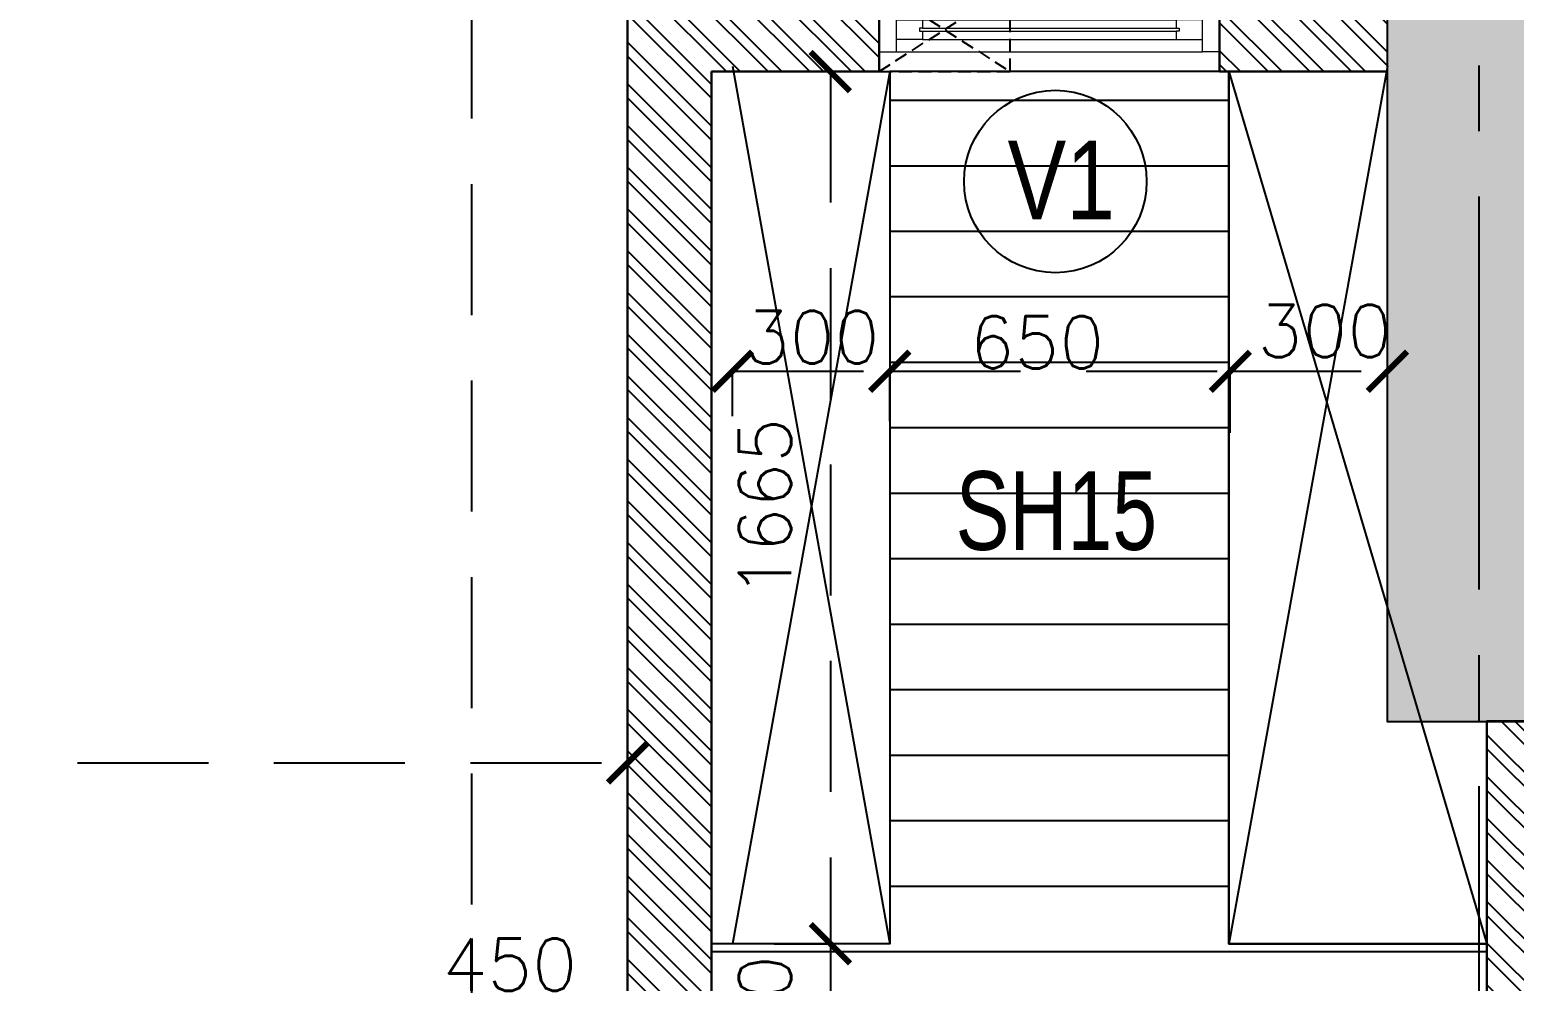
# Model space of a CAD drawing. Header units: millimetres. Extents: x 1180970 to 1231451, y -5737889 to -5695638.
# Drawn here: x 1224771 to 1227604, y -5719295 to -5717479 of the extents above; entities that cross this region are included whole.
import ezdxf
from ezdxf.enums import TextEntityAlignment as Align

# ---------------------------------------------------------------- set-up
doc = ezdxf.new("R2010")
doc.units = ezdxf.units.MM
doc.header["$LTSCALE"] = 1000
doc.header["$MEASUREMENT"] = 0
for name, pattern in [('3BHK-A$1$AUDIT_D_120904163729-0', [0]), ('3BHK-A$2$HIDDEN', [0.375, 0.25, -0.125]), ('AUDIT_D_120904163729-0', [0]), ('T8(T9 IS SIMILAR) - GROUND FLOOR - DIMENSION & TEXTING$0$HIDDEN', [0.375, 0.25, -0.125]), ('T8_REFUGE COLUMNS$0$CENTER2', [1.125, 0.75, -0.125, 0.125, -0.125])]:
    doc.linetypes.add(name, pattern=pattern)
doc.layers.get('0').update_dxf_attribs({"linetype": 'AUDIT_D_120904163729-0'})
for name, color, linetype in [('3BHK-A$1$A-HATCH -160', 251, '3BHK-A$1$AUDIT_D_120904163729-0'), ('3BHK-A$1$CUT-OUT', 49, 'Continuous'), ('3BHK-A$1$ELE 1', 1, 'Continuous'), ('T8(T9 IS SIMILAR) - GROUND FLOOR - DIMENSION & TEXTING$0$A-DIMENSIONS', 2, 'T8(T9 IS SIMILAR) - GROUND FLOOR - DIMENSION & TEXTING$0$HIDDEN'), ('T8(T9 IS SIMILAR) - GROUND FLOOR - DIMENSION & TEXTING$0$a-window-no', 125, 'Continuous'), ('T8_REFUGE COLUMNS$0$A-CENTERLINE', 193, 'T8_REFUGE COLUMNS$0$CENTER2'), ('T8_REFUGE COLUMNS$0$A-RCC COLS', 3, 'Continuous')]:
    doc.layers.add(name, color=color, linetype=linetype)
for name, color, linetype, lineweight in [('3BHK-A$1$Ventilator', 5, 'Continuous', 0), ('3BHK-A$2$A-WALL- 160', 6, 'Continuous', 30), ('T8 - GROUND FLOOR CORE$0$a-Text', 4, 'Continuous', 0), ('T8(T9 IS SIMILAR) - GROUND FLOOR$0$D&W', 8, 'Continuous', 25)]:
    doc.layers.add(name, color=color, linetype=linetype, lineweight=lineweight)
doc.layers.add('T8_REFUGE COLUMNS$0$COL-HATCH', color=7, linetype='Continuous', lineweight=25, true_color=0xa3a3a3)
doc.styles.add('T8 - GROUND FLOOR CORE$0$ARIAL ARROW', font='swisscl.ttf')
doc.styles.add('T8(T9 IS SIMILAR) - GROUND FLOOR - DIMENSION & TEXTING$0$LODHA STANDERD', font='sanss___.ttf')
doc.styles.add('T8(T9 IS SIMILAR) - GROUND FLOOR - DIMENSION & TEXTING$0$Romans 1', font='romans.shx', dxfattribs={"height": 100})
doc.dimstyles.new('T8(T9 IS SIMILAR) - GROUND FLOOR - DIMENSION & TEXTING$0$ALPINE S', dxfattribs={"dimscale": 0, "dimtxt": 100, "dimasz": 75, "dimexe": 0, "dimexo": 0, "dimgap": 75, "dimtad": 1, "dimdec": 0, "dimzin": 0, "dimdsep": 46, "dimtxsty": 'T8(T9 IS SIMILAR) - GROUND FLOOR - DIMENSION & TEXTING$0$Romans 1', "dimblk": 'T8(T9 IS SIMILAR) - GROUND FLOOR - DIMENSION & TEXTING$0$_ArchTick', "dimcen": 0.09, "dimclrd": 256, "dimclre": 256, "dimclrt": 7, "dimadec": 0, "dimazin": 0, "dimtfac": 1, "dimtdec": 0, "dimtofl": 0, "dimtmove": 1, "dimatfit": 0, "dimldrblk": 'T8(T9 IS SIMILAR) - GROUND FLOOR - DIMENSION & TEXTING$0$_Open90', "dimfxl": 1, "dimtolj": 1, "dimtzin": 0, "dimarcsym": 0})
pattern_1 = [(45, (-0.65, 1285.594), (-39.77475644, 39.77475644), []), (45, (25.864, 1285.594), (-39.77475644, 39.77475644), [])]

# ---------------------------------------------------------------- blocks, each defined once
blk = doc.blocks.new('3BHK-A$1$V1')
at = {"layer": '3BHK-A$1$Ventilator'}
for p, q in [((1139503.9, -5700057.1), (1140153.9, -5700057.1)), ((1139503.9, -5700217.1), (1140153.9, -5700217.1))]:
    blk.add_line(p, q, dxfattribs=at)
at = {"layer": '3BHK-A$1$Ventilator', "color": 8}
for p, q in [((1139536.9, -5700094.6), (1140120.9, -5700094.6)), ((1139586.9, -5700118.3), (1140070.9, -5700118.3)), ((1139586.9, -5700155.8), (1140070.9, -5700155.8)), ((1139536.9, -5700174.6), (1140120.9, -5700174.6))]:
    blk.add_line(p, q, dxfattribs=at)
at = {"layer": '3BHK-A$1$Ventilator', "color": 5}
for p, q in [((1139586.9, -5700134.1), (1140070.9, -5700134.1)), ((1139586.9, -5700140.1), (1140070.9, -5700140.1))]:
    blk.add_line(p, q, dxfattribs=at)
at = {"layer": '3BHK-A$1$Ventilator', "color": 4}
for points in [[(1139503.9, -5700094.6), (1139536.9, -5700094.6), (1139536.9, -5700174.6), (1139503.9, -5700174.6)], [(1140153.9, -5700094.6), (1140120.9, -5700094.6), (1140120.9, -5700174.6), (1140153.9, -5700174.6)], [(1139586.9, -5700134.1), (1139586.9, -5700118.3), (1139536.9, -5700118.3), (1139536.9, -5700155.8), (1139586.9, -5700155.8), (1139586.9, -5700140.1), (1139580.9, -5700140.1), (1139580.9, -5700134.1)], [(1140070.9, -5700134.1), (1140070.9, -5700118.3), (1140120.9, -5700118.3), (1140120.9, -5700155.8), (1140070.9, -5700155.8), (1140070.9, -5700140.1), (1140076.9, -5700140.1), (1140076.9, -5700134.1)]]:
    blk.add_lwpolyline(points, close=True, dxfattribs=at)
blk = doc.blocks.new('3BHK-A')
at = {"layer": '3BHK-A$1$A-HATCH -160', "linetype": 'ByBlock'}
h = blk.add_hatch(dxfattribs=at)
h.set_pattern_fill('ANSI32', color=256, scale=150)
h.set_pattern_definition(pattern_1)
h.paths.add_polyline_path([(1185182.8, -5717399.7), (1185502.8, -5717399.7), (1185502.8, -5717559.7), (1185182.8, -5717559.7)])
h = blk.add_hatch(dxfattribs=at)
h.set_pattern_fill('ANSI32', color=256, scale=150)
h.set_pattern_definition(pattern_1)
h.paths.add_polyline_path([(1186107.7, -5719684.9), (1186107.7, -5719524.7), (1186472.7, -5719524.7), (1186472.7, -5717559.7), (1186152.8, -5717559.7), (1186152.8, -5717399.7), (1186632.7, -5717399.7), (1186632.7, -5719524.7), (1186632.7, -5719523.4), (1186632.7, -5719683.5)])
h = blk.add_hatch(dxfattribs=at)
h.set_pattern_fill('ANSI32', color=256, scale=150)
h.set_pattern_definition(pattern_1)
h.paths.add_polyline_path([(1184832.7, -5719684.9), (1184832.7, -5718799.6), (1184992.7, -5718799.6), (1184992.7, -5719524.7), (1185057.7, -5719524.8), (1185057.7, -5719685)])
at = {"layer": '3BHK-A$1$CUT-OUT'}
h = blk.add_hatch(dxfattribs=at)
h.set_pattern_fill('ANSI31', color=256, scale=1000, angle=135)
h.set_pattern_definition([(180, (23757.98, 261.17), (-2e-14, -125), [])])
h.paths.add_polyline_path([(1186472.3, -5719523.5), (1184992.7, -5719523.5), (1184992.7, -5719223.5), (1185485.5, -5719223.5), (1185485.5, -5717558.5), (1186132.6, -5717558.5), (1186132.6, -5719223.5), (1186472.6, -5719223.5)])
at = {"linetype": '3BHK-A$2$HIDDEN', "ltscale": 0.1}
for p, q in [((1186152.8, -5717558.5, 0), (1185902.8, -5717398.5, 0)), ((1186152.8, -5717398.5, 0), (1185902.8, -5717558.5, 0))]:
    blk.add_line(p, q, dxfattribs=at)
at = {"linetype": '3BHK-A$2$HIDDEN', "ltscale": 0.1, "elevation": 0}
blk.add_lwpolyline([(1186152.8, -5717558.5), (1185902.8, -5717558.5), (1185902.8, -5717398.5), (1186152.8, -5717398.5)], close=True, dxfattribs=at)
at = {"layer": '3BHK-A$1$CUT-OUT'}
for p, q in [((1185485.5, -5717558.5, 0), (1184992.7, -5719223.5, 0.6)), ((1185182.4, -5717548.4, 0), (1185485.5, -5719223.5, 0.6)), ((1186132.3, -5717558.5, 0), (1186432.7, -5719223.4, 0.6)), ((1186432.6, -5717548.4, 0), (1186132.6, -5719223.5, 0.6))]:
    blk.add_line(p, q, dxfattribs=at)
at = {"layer": '3BHK-A$1$CUT-OUT', "elevation": 0.4}
blk.add_lwpolyline([(1186472.3, -5719523.5), (1184992.7, -5719523.5), (1184992.7, -5719223.5), (1185485.5, -5719223.5), (1185485.5, -5717558.5), (1186132.6, -5717558.5), (1186132.6, -5719223.5), (1186472.6, -5719223.5)], close=True, dxfattribs=at)
at = {"layer": '3BHK-A$1$ELE 1', "linetype": 'ByBlock'}
for p, q in [((1185485.5, -5717558.5, 0.4), (1185485.5, -5719223.5, 0.6)), ((1186132.6, -5717558.5, 0), (1186132.6, -5719223.5, 0))]:
    blk.add_line(p, q, dxfattribs=at)
at = {"layer": '3BHK-A$1$ELE 1', "linetype": 'ByBlock', "elevation": 0.6}
for points in [[(1185485.5, -5719223.5), (1184992.7, -5719223.5)], [(1186132.6, -5719223.5), (1186432.7, -5719223.5)]]:
    blk.add_lwpolyline(points, dxfattribs=at)
at = {"layer": '3BHK-A$2$A-WALL- 160', "linetype": 'ByBlock'}
for p, q in [((1185502.8, -5717398.5, 0), (1185502.8, -5717558.5, 0)), ((1186152.8, -5717398.5, 0), (1186152.8, -5717558.5, 0)), ((1186632.7, -5719683.5, 0), (1186632.7, -5717398.5, 0)), ((1185502.8, -5717558.5, 0), (1185182.8, -5717558.5, 0)), ((1186472.7, -5717558.5, 0), (1186152.8, -5717558.5, 0)), ((1186472.7, -5719523.5, 0), (1186472.7, -5717558.5, 0))]:
    blk.add_line(p, q, dxfattribs=at)
at = {"layer": '3BHK-A$2$A-WALL- 160', "linetype": 'ByBlock', "elevation": 0}
blk.add_lwpolyline([(1184992.7, -5719523.5), (1184992.7, -5718798.3), (1184832.7, -5718798.3), (1184832.7, -5719683.7), (1184992.3, -5719683.7)], dxfattribs=at)
at = {"layer": '3BHK-A$2$A-WALL- 160', "linetype": 'ByBlock', "rotation": 180}
blk.add_blockref('3BHK-A$1$V1', (2325656.7, -11417615.5, 0), dxfattribs=at)
blk = doc.blocks.new('T8_REFUGE COLUMNS')
at = {"layer": 'T8_REFUGE COLUMNS$0$COL-HATCH', "linetype": 'ByBlock'}
h = blk.add_hatch(color=256, dxfattribs=at)
h.dxf.hatch_style = 1
h.paths.add_polyline_path([(1227712.1, -5718799.9), (1227362.1, -5718799.9), (1227362.1, -5709299.9), (1227712.1, -5709299.9)])
at = {"layer": 'T8_REFUGE COLUMNS$0$A-CENTERLINE'}
blk.add_line((1227537.1, -5720797.2), (1227537.1, -5702690.8), dxfattribs=at)
at = {"layer": 'T8_REFUGE COLUMNS$0$A-RCC COLS', "linetype": 'ByBlock'}
blk.add_lwpolyline([(1227712.1, -5718799.9), (1227362.1, -5718799.9), (1227362.1, -5709299.9), (1227712.1, -5709299.9)], close=True, dxfattribs=at)
blk = doc.blocks.new('T8 - GROUND FLOOR CORE')
at = {"layer": 'T8 - GROUND FLOOR CORE$0$a-Text', "linetype": 'ByBlock', "insert": (1224980.2, -5718473.5, 0.6), "char_height": 150, "width": 3499.366, "attachment_point": 7, "style": 'T8 - GROUND FLOOR CORE$0$ARIAL ARROW'}
blk.add_mtext('\\pi1557.75943;SH15', dxfattribs=at)
blk = doc.blocks.new('T8(T9 IS SIMILAR) - GROUND FLOOR')
at = {"layer": 'T8(T9 IS SIMILAR) - GROUND FLOOR$0$D&W', "linetype": 'ByBlock'}
for name in ['T8_REFUGE COLUMNS', 'T8 - GROUND FLOOR CORE']:
    blk.add_blockref(name, (0, 0), dxfattribs=at)
at = {"layer": 'T8(T9 IS SIMILAR) - GROUND FLOOR$0$D&W', "linetype": 'ByBlock', "xscale": -1}
blk.add_blockref('3BHK-A', (2412544.6, 0), dxfattribs=at)
blk = doc.blocks.new('T8(T9 IS SIMILAR) - GROUND FLOOR - DIMENSION & TEXTING$0$_ArchTick')
at = {"color": 0, "linetype": 'ByBlock', "const_width": 0.15}
blk.add_lwpolyline([(-0.5, -0.5), (0.5, 0.5)], dxfattribs=at)
blk = doc.blocks.new('*D635')
at = {"layer": 'T8(T9 IS SIMILAR) - GROUND FLOOR - DIMENSION & TEXTING$0$A-DIMENSIONS', "linetype": 'T8(T9 IS SIMILAR) - GROUND FLOOR - DIMENSION & TEXTING$0$HIDDEN', "lineweight": -2, "transparency": 16777216}
for p, q in [((1222611.8, -5719227.5), (1222611.8, -5718877.9)), ((1225911.9, -5719227.5), (1225911.9, -5718877.9))]:
    blk.add_line(p, q, dxfattribs=at)
at = {"layer": 'T8(T9 IS SIMILAR) - GROUND FLOOR - DIMENSION & TEXTING$0$A-DIMENSIONS', "lineweight": -2, "transparency": 16777216}
blk.add_line((1222611.8, -5718877.9), (1225911.9, -5718877.9), dxfattribs=at)
at = {"layer": 'T8(T9 IS SIMILAR) - GROUND FLOOR - DIMENSION & TEXTING$0$A-DIMENSIONS', "linetype": 'ByBlock', "lineweight": -2, "transparency": 16777216, "xscale": 75, "yscale": 75, "zscale": 75, "rotation": 180}
blk.add_blockref('T8(T9 IS SIMILAR) - GROUND FLOOR - DIMENSION & TEXTING$0$_ArchTick', (1222611.8, -5718877.9), dxfattribs=at)
at = {"layer": 'T8(T9 IS SIMILAR) - GROUND FLOOR - DIMENSION & TEXTING$0$A-DIMENSIONS', "linetype": 'ByBlock', "lineweight": -2, "transparency": 16777216, "xscale": 75, "yscale": 75, "zscale": 75}
blk.add_blockref('T8(T9 IS SIMILAR) - GROUND FLOOR - DIMENSION & TEXTING$0$_ArchTick', (1225911.9, -5718877.9), dxfattribs=at)
at = {"layer": 'T8(T9 IS SIMILAR) - GROUND FLOOR - DIMENSION & TEXTING$0$A-DIMENSIONS', "color": 7, "linetype": 'ByBlock', "transparency": 16777216, "insert": (1224261.8, -5718752.9), "char_height": 100, "attachment_point": 5, "style": 'T8(T9 IS SIMILAR) - GROUND FLOOR - DIMENSION & TEXTING$0$Romans 1'}
blk.add_mtext('\\A1;3300', dxfattribs=at)
blk = doc.blocks.new('T8(T9 IS SIMILAR) - GROUND FLOOR - DIMENSION & TEXTING$0$_Open90')
at = {"color": 0, "linetype": 'ByBlock', "lineweight": -2}
for p, q in [((-0.5, 0.5), (0, 0)), ((0, 0), (-1, 0)), ((0, 0), (-0.5, -0.5))]:
    blk.add_line(p, q, dxfattribs=at)
blk = doc.blocks.new('*D640')
at = {"layer": 'T8(T9 IS SIMILAR) - GROUND FLOOR - DIMENSION & TEXTING$0$A-DIMENSIONS', "linetype": 'T8(T9 IS SIMILAR) - GROUND FLOOR - DIMENSION & TEXTING$0$HIDDEN', "lineweight": -2, "transparency": 16777216}
for p, q in [((1225461.9, -5719523.5), (1225461.9, -5719388)), ((1225911.9, -5719523.5), (1225911.9, -5719388))]:
    blk.add_line(p, q, dxfattribs=at)
at = {"layer": 'T8(T9 IS SIMILAR) - GROUND FLOOR - DIMENSION & TEXTING$0$A-DIMENSIONS', "lineweight": -2, "transparency": 16777216}
blk.add_line((1225461.9, -5719388), (1225911.9, -5719388), dxfattribs=at)
at = {"layer": 'T8(T9 IS SIMILAR) - GROUND FLOOR - DIMENSION & TEXTING$0$A-DIMENSIONS', "linetype": 'ByBlock', "lineweight": -2, "transparency": 16777216, "xscale": 75, "yscale": 75, "zscale": 75, "rotation": 180}
blk.add_blockref('T8(T9 IS SIMILAR) - GROUND FLOOR - DIMENSION & TEXTING$0$_ArchTick', (1225461.9, -5719388), dxfattribs=at)
at = {"layer": 'T8(T9 IS SIMILAR) - GROUND FLOOR - DIMENSION & TEXTING$0$A-DIMENSIONS', "linetype": 'ByBlock', "lineweight": -2, "transparency": 16777216, "xscale": 75, "yscale": 75, "zscale": 75}
blk.add_blockref('T8(T9 IS SIMILAR) - GROUND FLOOR - DIMENSION & TEXTING$0$_ArchTick', (1225911.9, -5719388), dxfattribs=at)
at = {"layer": 'T8(T9 IS SIMILAR) - GROUND FLOOR - DIMENSION & TEXTING$0$A-DIMENSIONS', "color": 7, "linetype": 'ByBlock', "transparency": 16777216, "insert": (1225686.9, -5719263), "char_height": 100, "attachment_point": 5, "style": 'T8(T9 IS SIMILAR) - GROUND FLOOR - DIMENSION & TEXTING$0$Romans 1'}
blk.add_mtext('\\A1;450', dxfattribs=at)
blk = doc.blocks.new('*D580')
at = {"layer": 'T8(T9 IS SIMILAR) - GROUND FLOOR - DIMENSION & TEXTING$0$A-DIMENSIONS', "linetype": 'T8(T9 IS SIMILAR) - GROUND FLOOR - DIMENSION & TEXTING$0$HIDDEN', "lineweight": -2, "transparency": 16777216}
for p, q in [((1225447.5, -5714848.5), (1225614.3, -5714848.5)), ((1225447.5, -5719523.3), (1225614.3, -5719523.3))]:
    blk.add_line(p, q, dxfattribs=at)
at = {"layer": 'T8(T9 IS SIMILAR) - GROUND FLOOR - DIMENSION & TEXTING$0$A-DIMENSIONS', "lineweight": -2, "transparency": 16777216}
blk.add_line((1225614.3, -5719523.3), (1225614.3, -5714848.5), dxfattribs=at)
at = {"layer": 'T8(T9 IS SIMILAR) - GROUND FLOOR - DIMENSION & TEXTING$0$A-DIMENSIONS', "linetype": 'ByBlock', "lineweight": -2, "transparency": 16777216, "xscale": 75, "yscale": 75, "zscale": 75}
for p, rotation in [((1225614.3, -5714848.5), 90), ((1225614.3, -5719523.3), 270)]:
    blk.add_blockref('T8(T9 IS SIMILAR) - GROUND FLOOR - DIMENSION & TEXTING$0$_ArchTick', p, dxfattribs=dict(at, rotation=rotation))
at = {"layer": 'T8(T9 IS SIMILAR) - GROUND FLOOR - DIMENSION & TEXTING$0$A-DIMENSIONS', "color": 7, "linetype": 'ByBlock', "transparency": 16777216, "insert": (1225489.3, -5717185.9), "char_height": 100, "attachment_point": 5, "rotation": 90, "style": 'T8(T9 IS SIMILAR) - GROUND FLOOR - DIMENSION & TEXTING$0$Romans 1'}
blk.add_mtext('\\A1;4675', dxfattribs=at)
blk = doc.blocks.new('T8(T9 IS SIMILAR) - GROUND FLOOR - DIMENSION & TEXTING$0$WINDOW TAG')
at = {"layer": 'T8(T9 IS SIMILAR) - GROUND FLOOR - DIMENSION & TEXTING$0$a-window-no'}
blk.add_circle((0, 0), 174.1, dxfattribs=at)
at = {"layer": 'T8(T9 IS SIMILAR) - GROUND FLOOR - DIMENSION & TEXTING$0$a-window-no', "style": 'T8(T9 IS SIMILAR) - GROUND FLOOR - DIMENSION & TEXTING$0$LODHA STANDERD'}
blk.add_attdef('WINDOW', text='', height=150, dxfattribs=at).set_placement((11.3, 2.8), align=Align.MIDDLE_CENTER)
blk = doc.blocks.new('*D479')
at = {"layer": 'T8(T9 IS SIMILAR) - GROUND FLOOR - DIMENSION & TEXTING$0$A-DIMENSIONS', "linetype": 'T8(T9 IS SIMILAR) - GROUND FLOOR - DIMENSION & TEXTING$0$HIDDEN', "lineweight": -2, "transparency": 16777216}
for p, q in [((1226111.8, -5718215.9), (1226111.8, -5718130.5)), ((1226412, -5718225.6), (1226412, -5718130.5))]:
    blk.add_line(p, q, dxfattribs=at)
at = {"layer": 'T8(T9 IS SIMILAR) - GROUND FLOOR - DIMENSION & TEXTING$0$A-DIMENSIONS', "lineweight": -2, "transparency": 16777216}
blk.add_line((1226111.8, -5718130.5), (1226412, -5718130.5), dxfattribs=at)
at = {"layer": 'T8(T9 IS SIMILAR) - GROUND FLOOR - DIMENSION & TEXTING$0$A-DIMENSIONS', "linetype": 'ByBlock', "lineweight": -2, "transparency": 16777216, "xscale": 75, "yscale": 75, "zscale": 75, "rotation": 180}
blk.add_blockref('T8(T9 IS SIMILAR) - GROUND FLOOR - DIMENSION & TEXTING$0$_ArchTick', (1226111.8, -5718130.5), dxfattribs=at)
at = {"layer": 'T8(T9 IS SIMILAR) - GROUND FLOOR - DIMENSION & TEXTING$0$A-DIMENSIONS', "linetype": 'ByBlock', "lineweight": -2, "transparency": 16777216, "xscale": 75, "yscale": 75, "zscale": 75}
blk.add_blockref('T8(T9 IS SIMILAR) - GROUND FLOOR - DIMENSION & TEXTING$0$_ArchTick', (1226412, -5718130.5), dxfattribs=at)
at = {"layer": 'T8(T9 IS SIMILAR) - GROUND FLOOR - DIMENSION & TEXTING$0$A-DIMENSIONS', "color": 7, "linetype": 'ByBlock', "transparency": 16777216, "insert": (1226264, -5718065.4), "char_height": 100, "attachment_point": 5, "style": 'T8(T9 IS SIMILAR) - GROUND FLOOR - DIMENSION & TEXTING$0$Romans 1'}
blk.add_mtext('\\A1;300', dxfattribs=at)
blk = doc.blocks.new('*D480')
at = {"layer": 'T8(T9 IS SIMILAR) - GROUND FLOOR - DIMENSION & TEXTING$0$A-DIMENSIONS', "linetype": 'T8(T9 IS SIMILAR) - GROUND FLOOR - DIMENSION & TEXTING$0$HIDDEN', "lineweight": -2, "transparency": 16777216}
for p, q in [((1226206.8, -5717558.5), (1226298.8, -5717558.5)), ((1226191.8, -5719223.3), (1226298.8, -5719223.3))]:
    blk.add_line(p, q, dxfattribs=at)
at = {"layer": 'T8(T9 IS SIMILAR) - GROUND FLOOR - DIMENSION & TEXTING$0$A-DIMENSIONS', "lineweight": -2, "transparency": 16777216}
blk.add_line((1226298.8, -5717558.5), (1226298.8, -5719223.3), dxfattribs=at)
at = {"layer": 'T8(T9 IS SIMILAR) - GROUND FLOOR - DIMENSION & TEXTING$0$A-DIMENSIONS', "linetype": 'ByBlock', "lineweight": -2, "transparency": 16777216, "xscale": 75, "yscale": 75, "zscale": 75}
for p, rotation in [((1226298.8, -5717558.5), 90), ((1226298.8, -5719223.3), 270)]:
    blk.add_blockref('T8(T9 IS SIMILAR) - GROUND FLOOR - DIMENSION & TEXTING$0$_ArchTick', p, dxfattribs=dict(at, rotation=rotation))
at = {"layer": 'T8(T9 IS SIMILAR) - GROUND FLOOR - DIMENSION & TEXTING$0$A-DIMENSIONS', "color": 7, "linetype": 'ByBlock', "transparency": 16777216, "insert": (1226173.8, -5718390.9), "char_height": 100, "attachment_point": 5, "rotation": 90, "style": 'T8(T9 IS SIMILAR) - GROUND FLOOR - DIMENSION & TEXTING$0$Romans 1'}
blk.add_mtext('\\A1;1665', dxfattribs=at)
blk = doc.blocks.new('*D481')
at = {"layer": 'T8(T9 IS SIMILAR) - GROUND FLOOR - DIMENSION & TEXTING$0$A-DIMENSIONS', "linetype": 'T8(T9 IS SIMILAR) - GROUND FLOOR - DIMENSION & TEXTING$0$HIDDEN', "lineweight": -2, "transparency": 16777216}
for p, q in [((1226191.8, -5719223.3), (1226298.8, -5719223.3)), ((1226191.8, -5719523.3), (1226298.8, -5719523.3))]:
    blk.add_line(p, q, dxfattribs=at)
at = {"layer": 'T8(T9 IS SIMILAR) - GROUND FLOOR - DIMENSION & TEXTING$0$A-DIMENSIONS', "lineweight": -2, "transparency": 16777216}
blk.add_line((1226298.8, -5719223.3), (1226298.8, -5719523.3), dxfattribs=at)
at = {"layer": 'T8(T9 IS SIMILAR) - GROUND FLOOR - DIMENSION & TEXTING$0$A-DIMENSIONS', "linetype": 'ByBlock', "lineweight": -2, "transparency": 16777216, "xscale": 75, "yscale": 75, "zscale": 75}
for p, rotation in [((1226298.8, -5719223.3), 90), ((1226298.8, -5719523.3), 270)]:
    blk.add_blockref('T8(T9 IS SIMILAR) - GROUND FLOOR - DIMENSION & TEXTING$0$_ArchTick', p, dxfattribs=dict(at, rotation=rotation))
at = {"layer": 'T8(T9 IS SIMILAR) - GROUND FLOOR - DIMENSION & TEXTING$0$A-DIMENSIONS', "color": 7, "linetype": 'ByBlock', "transparency": 16777216, "insert": (1226173.8, -5719373.3), "char_height": 100, "attachment_point": 5, "rotation": 90, "style": 'T8(T9 IS SIMILAR) - GROUND FLOOR - DIMENSION & TEXTING$0$Romans 1'}
blk.add_mtext('\\A1;300', dxfattribs=at)
blk = doc.blocks.new('*D482')
at = {"layer": 'T8(T9 IS SIMILAR) - GROUND FLOOR - DIMENSION & TEXTING$0$A-DIMENSIONS', "linetype": 'T8(T9 IS SIMILAR) - GROUND FLOOR - DIMENSION & TEXTING$0$HIDDEN', "lineweight": -2, "transparency": 16777216}
for p, q in [((1226412, -5718225.6), (1226412, -5718130.5)), ((1227062.1, -5718247.8), (1227062.1, -5718130.5))]:
    blk.add_line(p, q, dxfattribs=at)
at = {"layer": 'T8(T9 IS SIMILAR) - GROUND FLOOR - DIMENSION & TEXTING$0$A-DIMENSIONS', "lineweight": -2, "transparency": 16777216}
blk.add_line((1226412, -5718130.5), (1227062.1, -5718130.5), dxfattribs=at)
at = {"layer": 'T8(T9 IS SIMILAR) - GROUND FLOOR - DIMENSION & TEXTING$0$A-DIMENSIONS', "linetype": 'ByBlock', "lineweight": -2, "transparency": 16777216, "xscale": 75, "yscale": 75, "zscale": 75, "rotation": 180}
blk.add_blockref('T8(T9 IS SIMILAR) - GROUND FLOOR - DIMENSION & TEXTING$0$_ArchTick', (1226412, -5718130.5), dxfattribs=at)
at = {"layer": 'T8(T9 IS SIMILAR) - GROUND FLOOR - DIMENSION & TEXTING$0$A-DIMENSIONS', "linetype": 'ByBlock', "lineweight": -2, "transparency": 16777216, "xscale": 75, "yscale": 75, "zscale": 75}
blk.add_blockref('T8(T9 IS SIMILAR) - GROUND FLOOR - DIMENSION & TEXTING$0$_ArchTick', (1227062.1, -5718130.5), dxfattribs=at)
at = {"layer": 'T8(T9 IS SIMILAR) - GROUND FLOOR - DIMENSION & TEXTING$0$A-DIMENSIONS', "color": 7, "linetype": 'ByBlock', "transparency": 16777216, "insert": (1226692.9, -5718075.1), "char_height": 100, "attachment_point": 5, "style": 'T8(T9 IS SIMILAR) - GROUND FLOOR - DIMENSION & TEXTING$0$Romans 1'}
blk.add_mtext('\\A1;650', dxfattribs=at)
blk = doc.blocks.new('*D483')
at = {"layer": 'T8(T9 IS SIMILAR) - GROUND FLOOR - DIMENSION & TEXTING$0$A-DIMENSIONS', "linetype": 'T8(T9 IS SIMILAR) - GROUND FLOOR - DIMENSION & TEXTING$0$HIDDEN', "lineweight": -2, "transparency": 16777216}
for p, q in [((1227062.1, -5718247.8), (1227062.1, -5718130.5)), ((1227362.1, -5718247.8), (1227362.1, -5718130.5))]:
    blk.add_line(p, q, dxfattribs=at)
at = {"layer": 'T8(T9 IS SIMILAR) - GROUND FLOOR - DIMENSION & TEXTING$0$A-DIMENSIONS', "lineweight": -2, "transparency": 16777216}
blk.add_line((1227062.1, -5718130.5), (1227362.1, -5718130.5), dxfattribs=at)
at = {"layer": 'T8(T9 IS SIMILAR) - GROUND FLOOR - DIMENSION & TEXTING$0$A-DIMENSIONS', "linetype": 'ByBlock', "lineweight": -2, "transparency": 16777216, "xscale": 75, "yscale": 75, "zscale": 75, "rotation": 180}
blk.add_blockref('T8(T9 IS SIMILAR) - GROUND FLOOR - DIMENSION & TEXTING$0$_ArchTick', (1227062.1, -5718130.5), dxfattribs=at)
at = {"layer": 'T8(T9 IS SIMILAR) - GROUND FLOOR - DIMENSION & TEXTING$0$A-DIMENSIONS', "linetype": 'ByBlock', "lineweight": -2, "transparency": 16777216, "xscale": 75, "yscale": 75, "zscale": 75}
blk.add_blockref('T8(T9 IS SIMILAR) - GROUND FLOOR - DIMENSION & TEXTING$0$_ArchTick', (1227362.1, -5718130.5), dxfattribs=at)
at = {"layer": 'T8(T9 IS SIMILAR) - GROUND FLOOR - DIMENSION & TEXTING$0$A-DIMENSIONS', "color": 7, "linetype": 'ByBlock', "transparency": 16777216, "insert": (1227242.6, -5718053.4), "char_height": 100, "attachment_point": 5, "style": 'T8(T9 IS SIMILAR) - GROUND FLOOR - DIMENSION & TEXTING$0$Romans 1'}
blk.add_mtext('\\A1;300', dxfattribs=at)
blk = doc.blocks.new('T8(T9 IS SIMILAR) - GROUND FLOOR - DIMENSION & TEXTING')
at = {"layer": 'T8(T9 IS SIMILAR) - GROUND FLOOR - DIMENSION & TEXTING$0$a-window-no'}
ref = blk.add_blockref('T8(T9 IS SIMILAR) - GROUND FLOOR - DIMENSION & TEXTING$0$WINDOW TAG', (1226728.2, -5717768.3, 1.6), dxfattribs=at)
ref.add_attrib('WINDOW', 'V1', dxfattribs={"height": 150, "style": 'T8(T9 IS SIMILAR) - GROUND FLOOR - DIMENSION & TEXTING$0$LODHA STANDERD', "width": 0.8}).set_placement((1226739.6, -5717765.5, 1.6), align=Align.MIDDLE_CENTER)
at = {"layer": 'T8(T9 IS SIMILAR) - GROUND FLOOR - DIMENSION & TEXTING$0$A-DIMENSIONS', "linetype": 'ByBlock'}
for base, p1, p2, picture, middle in [((1225614.3, -5714848.5, 0.5), (1225447.5, -5719523.3, 1), (1225447.5, -5714848.5, 1), '*D580', (1225489.3, -5717185.9, 0.5)), ((1226298.8, -5719223.3, 0.5), (1226206.8, -5717558.5, 0.5), (1226191.8, -5719223.3, 0.9), '*D480', (1226173.8, -5718390.9, 0.5))]:
    dim = blk.add_linear_dim(base=base, p1=p1, p2=p2, angle=270, dimstyle='T8(T9 IS SIMILAR) - GROUND FLOOR - DIMENSION & TEXTING$0$ALPINE S', override={"dimscale": 1, "dimfxl": 5, "dimarcsym": 1}, dxfattribs=at)
    dim.commit()
    dim.dimension.update_dxf_attribs({"geometry": picture, "text_midpoint": middle})
for base, p1, p2, picture, middle in [((1226412, -5718130.5, 0.5), (1226111.8, -5718215.9, 0.5), (1226412, -5718225.6, 0.5), '*D479', (1226264, -5718190.4, 0.5)), ((1227062.1, -5718130.5, 0.5), (1226412, -5718225.6, 0.5), (1227062.1, -5718247.8, 0.5), '*D482', (1226692.9, -5718200.1, 0.5)), ((1227362.1, -5718130.5), (1227062.1, -5718247.8, 0.5), (1227362.1, -5718247.8), '*D483', (1227242.6, -5718178.4))]:
    dim = blk.add_linear_dim(base=base, p1=p1, p2=p2, dimstyle='T8(T9 IS SIMILAR) - GROUND FLOOR - DIMENSION & TEXTING$0$ALPINE S', override={"dimscale": 1, "dimfxl": 5, "dimarcsym": 1}, dxfattribs=at)
    dim.commit()
    dim.dimension.update_dxf_attribs({"geometry": picture, "text_midpoint": middle, "dimtype": 128})
for base, p1, p2, picture, middle in [((1225911.9, -5718877.9, 0.5), (1222611.8, -5719227.5, 0.6), (1225911.9, -5719227.5, 0.5), '*D635', (1224261.8, -5718752.9, 0.5)), ((1225911.9, -5719388, 0.5), (1225461.9, -5719523.5, 0.5), (1225911.9, -5719523.5, 0.5), '*D640', (1225686.9, -5719263, 0.5))]:
    dim = blk.add_linear_dim(base=base, p1=p1, p2=p2, dimstyle='T8(T9 IS SIMILAR) - GROUND FLOOR - DIMENSION & TEXTING$0$ALPINE S', override={"dimscale": 1, "dimfxl": 5, "dimarcsym": 1}, dxfattribs=at)
    dim.commit()
    dim.dimension.update_dxf_attribs({"geometry": picture, "text_midpoint": middle})
dim = blk.add_linear_dim(base=(1226298.8, -5719523.3), p1=(1226191.8, -5719223.3, 0.5), p2=(1226191.8, -5719523.3, 0.5), angle=90, dimstyle='T8(T9 IS SIMILAR) - GROUND FLOOR - DIMENSION & TEXTING$0$ALPINE S', override={"dimscale": 1, "dimfxl": 5, "dimarcsym": 1}, dxfattribs=at)
dim.commit()
dim.dimension.update_dxf_attribs({"geometry": '*D481', "text_midpoint": (1226298.8, -5719373.3), "dimtype": 128})

msp = doc.modelspace()

# ---------------------------------------------------------------- block references
at = {"linetype": 'ByBlock'}
msp.add_blockref('T8(T9 IS SIMILAR) - GROUND FLOOR', (0, 0), dxfattribs=at)

# ---------------------------------------------------------------- next in the draw order: block references
msp.add_blockref('T8(T9 IS SIMILAR) - GROUND FLOOR - DIMENSION & TEXTING', (0, 0), dxfattribs=at)

doc.saveas('drawing.dxf')
